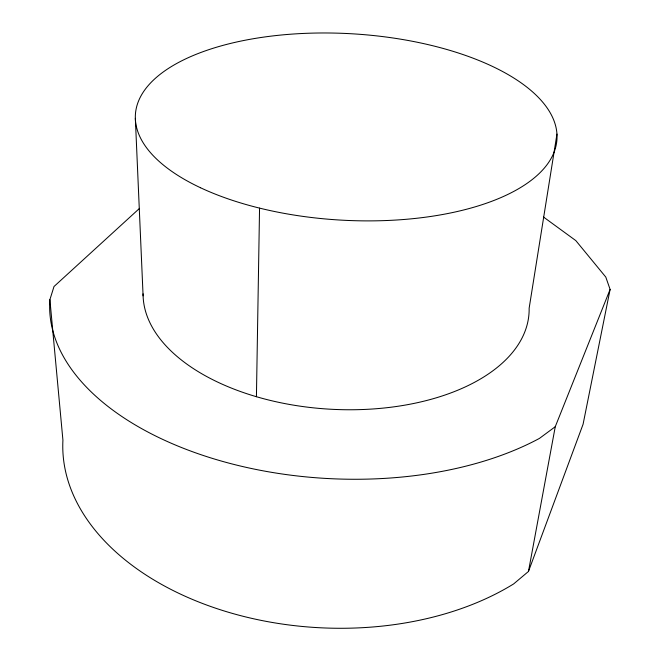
<?xml version="1.0" encoding="UTF-8"?>
<svg xmlns="http://www.w3.org/2000/svg" width="660" height="660" viewBox="0 0 660 660"><rect width="100%" height="100%" fill="white"/><g stroke="black" fill="none" stroke-linecap="round" stroke-linejoin="round"><path stroke-width="0.99" d="M256.426 396.709L259.553 208.114M556.957 134.087L529.139 308.253A193.264 107.729 3.3 0 1 336.93 409.522A193.264 107.729 3.3 0 1 143.071 293.849M139.54 208.37L54.004 286.522L49.896 299.656L62.923 440.162A264.759 173.027 3.3 0 0 221.413 610.096A264.759 173.027 3.3 0 0 513.661 583.91L528.47 571.453L555.258 426.707L610.104 289.426L605.797 277.084L575.817 240.603L543.502 217.033M610.104 289.426L583.085 424.24L528.47 571.453M555.258 426.707L539.459 438.388A285.871 160.867 3.3 0 1 221.785 461.175A285.871 160.867 3.3 0 1 49.896 299.656M135.341 118.33L143.096 295.87M200.483 187.729A211.142 93.324 3.3 0 0 551.034 158.573A211.142 93.324 3.3 0 0 287.026 34.493A211.142 93.324 3.3 0 0 200.483 187.729"/></g></svg>
